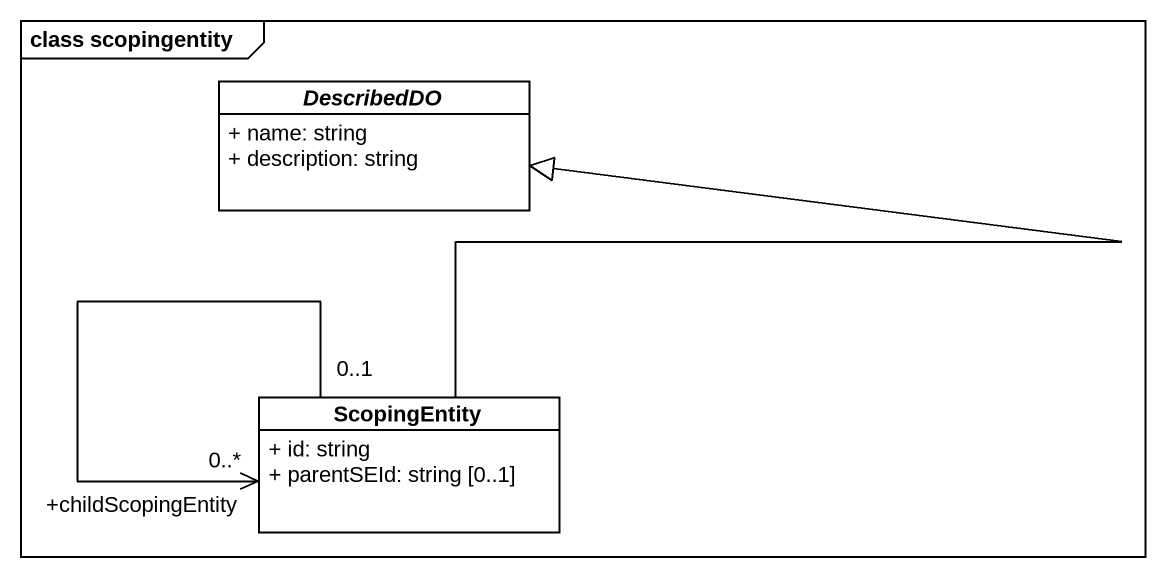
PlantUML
@startuml
mainframe class scopingentity
hide circle
hide empty members
skinparam classAttributeIconSize 0
abstract class DescribedDO {
  + name: string
  + description: string
}
class ScopingEntity {
  + id: string
  + parentSEId: string [0..1]
}
ScopingEntity -up-|> DescribedDO
ScopingEntity "0..1" --> "+childScopingEntity\n0..*" ScopingEntity
@enduml
